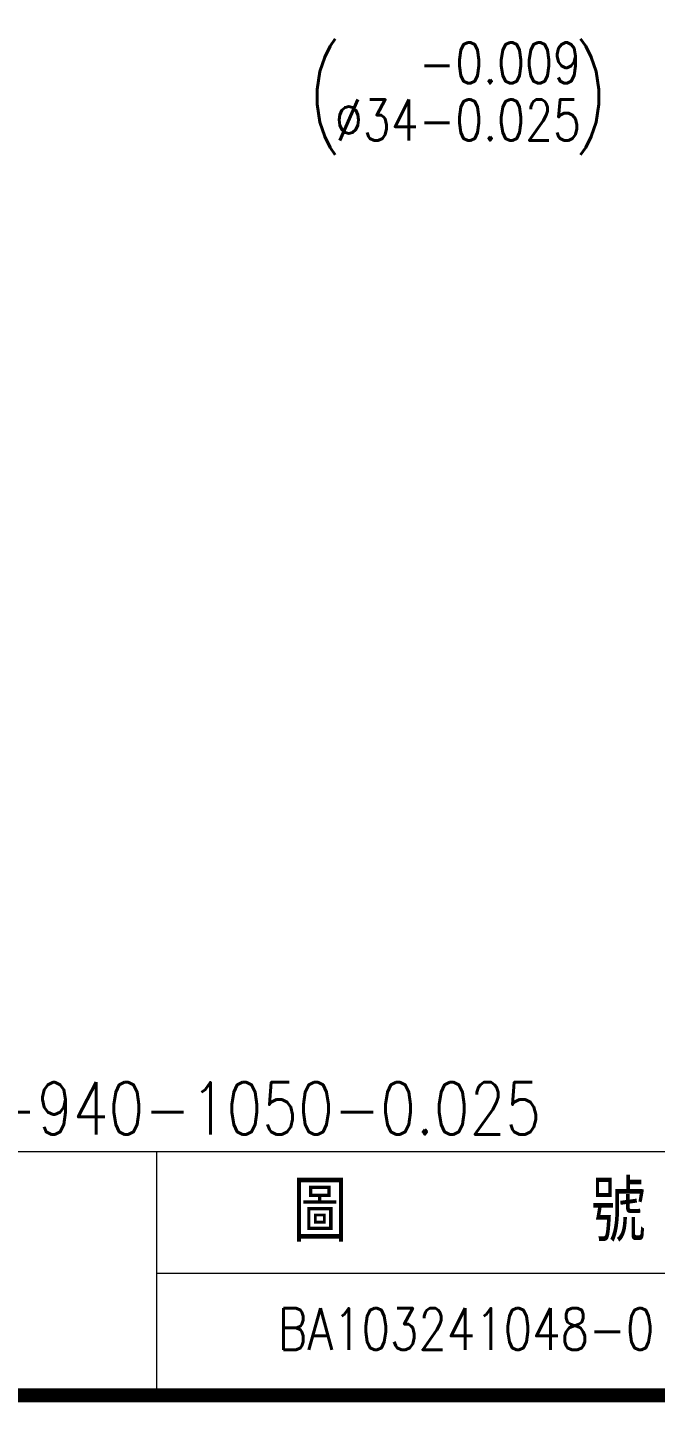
# Model space of a CAD drawing. Header units: millimetres. Extents: x 904 to 1211, y -214 to 3.
# Drawn here: x 1075.7 to 1120.3, y -214.5 to -116.7 of the extents above; entities that cross this region are included whole.
import ezdxf
from ezdxf.enums import TextEntityAlignment as Align

# ---------------------------------------------------------------- set-up
doc = ezdxf.new("R2010")
doc.units = ezdxf.units.MM
doc.layers.add('str', color=7, linetype='CONTINUOUS', lineweight=25)
doc.layers.add('txt', color=3, linetype='CONTINUOUS', lineweight=9)
doc.styles.add('SIMPLEX', font='simplex.shx', dxfattribs={"width": 0.8, "height": 2.9, "bigfont": 'chineset.shx'})
doc.styles.get("Standard").update_dxf_attribs({"font": 'TXT', "width": 0.9, "height": 4.146649, "bigfont": 'CHINESET'})

msp = doc.modelspace()

# ---------------------------------------------------------------- linework, layer by layer
at = {"layer": 'str', "const_width": 1.018}
msp.add_lwpolyline([(904.2399, -213.976), (1210.4199, -213.976), (1210.4199, 2.537), (904.2399, 2.537)], close=True, dxfattribs=at)
at = {"layer": 'txt'}
for p, q in [((1210.4199, -196.6696), (1020.2704, -196.6696)), ((1084.871, -213.976), (1084.871, -196.6696)), ((1210.4199, -205.3228), (1084.8705, -205.3228))]:
    msp.add_line(p, q, dxfattribs=at)

# ---------------------------------------------------------------- texts
at = {"layer": 'txt', "style": 'SIMPLEX', "width": 0.8}
msp.add_text('(     )', height=5.4, dxfattribs=at).set_placement((1106.2646, -121.2563), align=Align.MIDDLE_CENTER)
at = {"layer": 'txt', "style": 'SIMPLEX'}
for s, insert, char_height, width, attachment_point in [('%%C34{\\W0.3;}\\S-0.009^ -0.025;', (1106.2646, -121.2563), 2.9, 29, 5), ('=1R15-20T2-1FSDC-940-1050-0.025', (1030.4773, -193.564), 3.705882, 105.695014, 4), ('BA103241048-0', (1093.4534, -209.2574), 2.946361, 43.908519, 4)]:
    msp.add_mtext(s, dxfattribs=dict(at, insert=insert, char_height=char_height, width=width, attachment_point=attachment_point))
at = {"layer": 'txt', "insert": (1094.5051, -200.8951), "char_height": 4.32089, "width": 37.790161, "attachment_point": 4}
msp.add_mtext('圖     號', dxfattribs=at)

doc.saveas('drawing.dxf')
